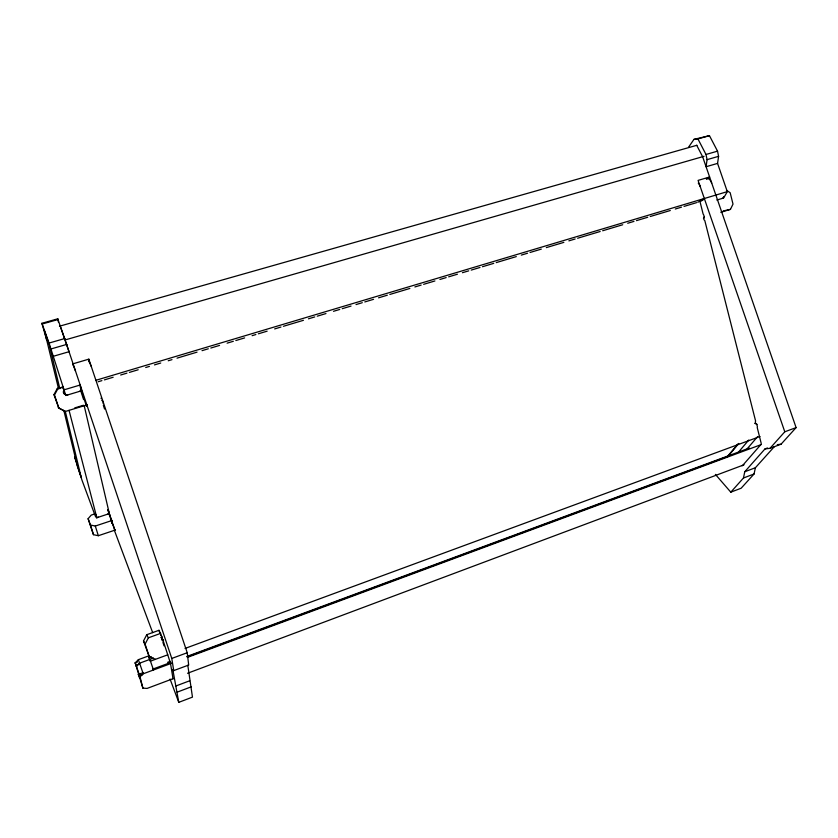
<?xml version="1.0" encoding="UTF-8"?>
<svg xmlns="http://www.w3.org/2000/svg" width="838" height="838" viewBox="0 0 838 838"><rect width="100%" height="100%" fill="white"/><g stroke="black" fill="none" stroke-linecap="round" stroke-linejoin="round"><path stroke-width="1.26" d="M73.074 365.001L73.074 363.786L88.828 359.156L187.23 652.739L188.686 665.037L173.717 670.61L172.796 669.457L178.777 702.338L192.468 697.122L187.796 665.225M88.608 360.225L91.227 366.342M88.629 361.628L88.828 359.156M693.979 139.359L697.928 138.919L705.994 154.475L707.063 159.649L706.078 166.731L717.569 163.4L718.585 156.329L717.538 151.154L709.451 135.662L693.979 139.359L688.532 147.226M715.39 474.392L730.799 492.168L743.474 477.995L744.752 471.752L765.021 448.896L767.461 447.984M730.799 492.168L741.159 488.219L754.064 473.983L755.384 467.751L774.291 446.706M108.039 510.583L107.798 509.598L108.238 510.688M720.795 212.297L730.464 209.353L733.009 204.105L730.17 192.73L726.452 190.247M155.439 659.359L149.185 656.563L143.508 640.955L146.744 634.722L158.979 630.291L161.954 637.037A2.734 2.577 -35.5 0 0 163.085 640.504L170.46 663.193L173.068 679L172.785 678.403M149.185 656.563L145.1 644.129L148.368 637.823L160.749 633.339M87.299 404.806L65.437 411.448L58.838 408.148L53.936 394.667L57.33 388.403L63.07 387.104L64.358 391.021A2.828 2.724 4.5 0 0 65.437 394.646M58.838 408.148L54.501 394.981L57.927 388.643L63.07 387.104M717.569 163.4L727.311 191.64L723.655 197.988L716.825 200.041M727.824 456.05L737.765 444.13M738.781 443.449L727.992 456.375L187.241 656.835M738.55 452.08L748.743 440.044M747.14 448.843L757.625 436.608M115.162 530.077L98.329 535.712L93.468 534.696L88.105 518.701L91.248 515.087L95.323 513.746L96.768 518.02M765.021 448.896L769.996 448.33L784.787 431.79L796.1 427.61L702.621 156.716L696.724 145.309M769.996 448.33L781.058 444.203L796.1 427.61M172.817 678.78L147.079 688.427L142.889 688.134L135.222 662.827L138.375 659.674L148.63 655.913L153.522 669.971M137.516 661.978L135.222 662.827L136.416 666.325L139.579 663.193L153.522 658.06M139.579 663.193L136.416 666.325M171.423 663.329L143.235 673.783L140.03 676.821L142.889 688.134M697.813 202.272L704.329 198.501M79.442 391.377L80.228 391.074M177.153 692.157L191.253 686.825M743.474 477.995L754.064 473.983M175.488 686.133L189.671 680.791M744.752 471.752L755.384 467.751M187.523 673.27L744.018 464.797M170.135 661.36L167.757 662.24L167.967 663.487M143.172 672.673L138.197 674.443M152.82 669.101L170.868 662.418M186.801 656.51L749.266 448.058M187.356 657.421L760.914 444.706M167.757 654.813L150.243 661.224L149.845 659.412M185.051 648.444L760.024 436.504M173.717 670.61L171.78 658.448L187.23 652.739M149.834 660.072L149.028 657.746L151.479 656.845M88.105 518.701L90.431 525.028L95.312 526.034L112.261 520.398M84.198 405.749L109.338 513.6L96.82 517.737L69.051 410.337M74.729 407.907L83.465 405.246M64.348 389.743L80.186 385.009L81.527 390.78L65.825 395.494L49.044 343.056L41.9 323.29L57.749 318.817L69.03 351.719L53.161 356.328M95.909 380.295L727.311 191.64M702.747 200.209L699.877 201.068L703.124 214.046A2.629 1.404 75 0 1 704.088 216.529A2.629 1.404 75 0 1 703.449 218.477M702.736 200.282L699.856 201.141A2.64 1.404 75.6 0 0 699.929 200.711M98.13 381.751L101.89 380.63M104.394 379.886L113.151 377.257M120.672 375.015L126.926 373.14M129.429 372.386L138.197 369.768M145.707 367.515L149.457 366.395M154.475 364.897L160.728 363.022M168.239 360.769L172 359.649M177.007 358.151L197.035 352.149M202.042 350.651L208.306 348.786M210.809 348.032L219.566 345.413M227.088 343.161L233.341 341.286M235.845 340.542L244.612 337.913M252.123 335.671L255.873 334.54M258.376 333.796L267.144 331.167M274.655 328.925L280.919 327.05M283.422 326.296L303.45 320.305M308.457 318.807L314.721 316.932M317.225 316.177L325.982 313.559M333.503 311.307L339.757 309.442M342.26 308.688L351.028 306.069M356.035 304.571L362.288 302.696M364.792 301.942L373.559 299.323M378.567 297.825L387.334 295.196M389.838 294.452L409.866 288.45M414.873 286.952L421.137 285.077M423.64 284.333L434.901 280.96M439.919 279.463L446.172 277.588M448.676 276.833L457.443 274.215M462.45 272.717L468.704 270.842M471.207 270.098L479.975 267.469M482.479 266.725L493.75 263.352M496.253 262.598L516.281 256.606M521.288 255.108L527.552 253.233M530.056 252.479L541.317 249.106M546.334 247.608L563.859 242.371M568.866 240.862L575.119 238.998M577.623 238.243L600.165 231.498M602.669 230.754L622.697 224.752M627.704 223.254L633.968 221.379M636.471 220.635L647.732 217.262M650.246 216.508L670.274 210.516M675.281 209.018L681.535 207.143M684.038 206.399L696.567 202.649M708.623 178.337L706.34 179.007L709.629 177.007L698.085 180.39L784.787 431.79M49.044 343.056L65.029 338.468M705.994 154.475L717.538 151.154M704.056 156.297L65.092 339.945L171.78 658.448M50.961 348.964L66.925 344.355M707.063 159.649L718.585 156.329M59.456 326.223L696.891 145.267M42.434 323.929L58.367 319.435M697.928 138.919L709.451 135.662M723.194 210.956L730.464 209.353M777.276 444.653L781.058 444.203M142.387 674.81L138.354 674.464L139.527 677.869M80.647 390.518L81.527 390.78M62.41 386.894L64.358 391.021M57.33 388.403L57.927 388.643M58.231 407.677L65.437 411.448M53.936 394.667L54.501 394.981M161.828 639.143L161.305 637.404L163.578 640.672L162.603 639.698M160.613 634.712L161.053 635.487M161.504 636.252L161.954 637.037M161.294 637.393L163.075 640.494M73.074 364.635L75.493 370.993M146.744 634.722L148.368 637.823M143.508 640.955L145.1 644.129M161.294 637.048L161.786 638.242M108.531 511.536L114.953 530.224L114.356 528.705M111.904 522.378L114.209 528.265M86 405.183L86.429 406.147L80.134 386.538M111.224 520.733L110.972 520.063M114.23 529.941L152.684 632.638M170.083 679.105L178.777 702.338M95.364 516.239L82.03 480.279L74.603 456.93L76.069 460.732M162.195 640.232L162.383 640.766M60.629 327.166L64.683 338.772M46.656 339.914L41.9 323.29M138.375 659.674L143.235 673.783M135.222 662.827L140.051 676.895M101.052 398.102L101.241 398.668M80.836 391.105L83.601 399.6M158.979 630.291L159.775 632.732M162.928 642.4L164.049 645.836M103.346 405.299L104.551 409.028M90.431 525.028L93.468 534.696M95.312 526.034L98.329 535.712M95.323 513.746L96.066 516.156M109.338 513.6L112.24 523.216M108.511 511.484L109.967 516.313M110.323 517.507L111.412 521.11M107.788 509.64L109.6 515.653M58.576 388.863L44.372 330.507L49.201 344.502L59.844 388.717M63.824 410.431L77.41 466.253L81.139 477.136L65.322 411.448M148.63 655.913L149.028 657.746M57.749 318.817L58.492 322.316M741.829 465.603A1.927 0.964 67.5 0 0 742.583 465.53L760.967 444.486A2.001 1.037 67.6 0 0 761.208 443.386L757.238 427.579A2.566 1.341 68.1 0 0 756.63 424.499A2.566 1.341 68.1 0 0 754.64 423.494M706.549 178.536A6.84 3.708 76.1 0 1 711.734 183.134M698.253 183.113A6.861 3.656 76 0 1 700.201 186.539M757.112 424.342A2.273 1.969 -84.8 0 1 755.604 421.032L704.81 220.604A2.346 2.043 84.6 0 1 704.224 217.032M723.718 196.542A2.336 2.022 83.8 0 1 722.136 198.428M81.454 389.576A2.818 2.724 5.2 0 1 81.265 390.005M67.92 394.845A2.828 2.724 4.5 0 1 66.233 394.949M64.746 394.331A2.797 2.692 4.5 0 1 64.086 393.818M63.625 393.137A2.797 2.692 4.5 0 1 63.678 390.759M101.754 400.407A2.786 2.703 2.1 0 1 103.147 403.56M112.156 522.786A2.242 1.33 -16.8 0 1 111.758 523.195M98.486 517.172A2.263 1.32 -17 0 1 96.108 517.14A2.263 1.32 -17 0 1 96.024 515.6M109.254 513.149A2.252 1.32 -16.8 0 1 107.673 514.134"/></g></svg>
